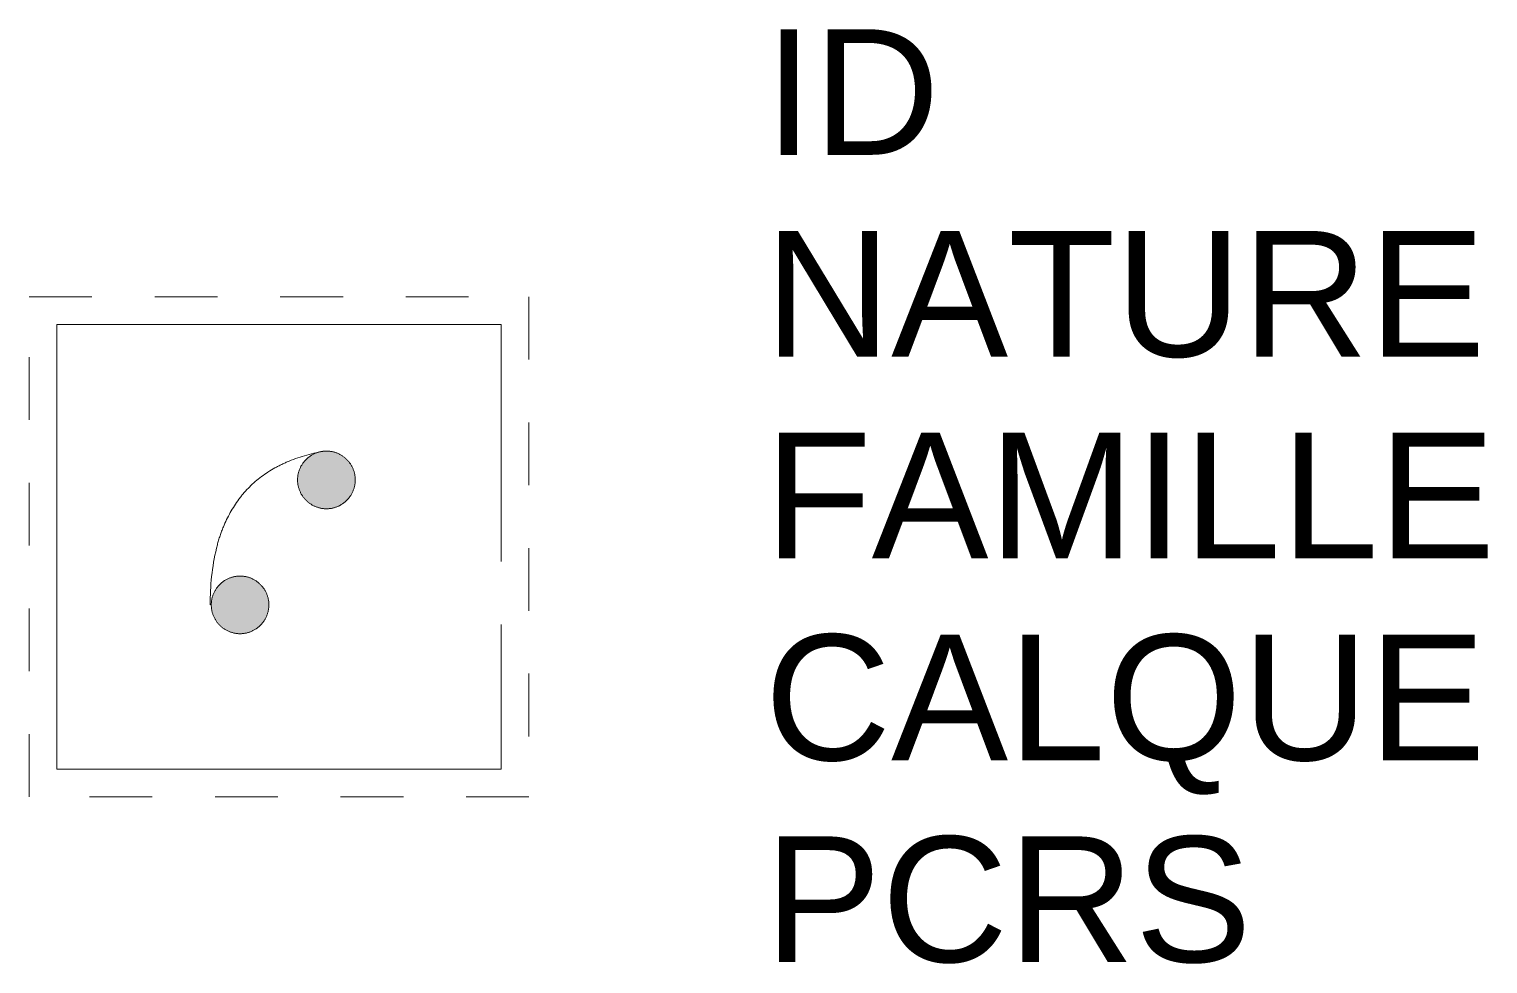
# Model space of a CAD drawing. Header units: metres. Extents: x 0 to 2.32, y -0.27 to 1.22.
import ezdxf

# ---------------------------------------------------------------- set-up
doc = ezdxf.new("R2010")
doc.units = ezdxf.units.M
doc.linetypes.add('Socle_Continu', pattern=[2.5, 2.5, 0])
doc.linetypes.add('Socle_Discontinu', pattern=[0.075, 0.05, -0.025])
doc.layers.add('TELEC_SCS', color=3, linetype='Socle_Continu', lineweight=13)
doc.styles.get("Standard").update_dxf_attribs({"font": 'arial.ttf'})

msp = doc.modelspace()

# ---------------------------------------------------------------- hatches: boundary and pattern name
at = {"layer": 'TELEC_SCS', "linetype": 'Socle_Continu'}
h = msp.add_hatch(color=256, dxfattribs=at)
edge = h.paths.add_edge_path()
edge.add_ellipse((0.4736, 0.5046), major_axis=(-0.0325, 0.0325), ratio=1, start_angle=-134.959, end_angle=45.041, ccw=False)
edge.add_ellipse((0.4736, 0.5046), major_axis=(0.0325, 0.0325), ratio=1, start_angle=135.041, end_angle=315.041, ccw=False)
h = msp.add_hatch(color=256, dxfattribs=at)
edge = h.paths.add_edge_path()
edge.add_ellipse((0.336, 0.3056), major_axis=(0.0324, 0.0324), ratio=1, start_angle=-44.959, end_angle=135.041, ccw=False)
edge.add_ellipse((0.336, 0.3056), major_axis=(0.0324, 0.0324), ratio=1, start_angle=135.041, end_angle=315.041, ccw=False)

# ---------------------------------------------------------------- linework, layer by layer
at = {"layer": 'TELEC_SCS', "linetype": 'Socle_Discontinu'}
msp.add_lwpolyline([(0, 0.7961), (0.7961, 0.7961), (0.7961, 0), (0, 0)], close=True, dxfattribs=at)
at = {"layer": 'TELEC_SCS', "linetype": 'Socle_Continu', "flags": 128}
msp.add_lwpolyline([(0.7518, 0.0442), (0.0442, 0.0442), (0.0442, 0.7518), (0.7518, 0.7518)], close=True, dxfattribs=at)
at = {"layer": 'TELEC_SCS', "linetype": 'Socle_Continu'}
for points in [[(0.4717, 0.5505, 0.060394), (0.414, 0.5344, 0.025244), (0.3914, 0.5236, 0.098491)], [(0.5195, 0.5046, 0.098311), (0.516, 0.5221, 0.098491), (0.506, 0.537, 0.098491), (0.4911, 0.547, 0.098491), (0.4736, 0.5505, 0.098491), (0.456, 0.547, 0.098491), (0.4411, 0.537, 0.098491), (0.4311, 0.5221, 0.098491), (0.4276, 0.5046, 0.000179), (0.4276, 0.5045, 0.098491)], [(0.3914, 0.5236, 0.070816), (0.3509, 0.4932, 0.035655), (0.3341, 0.4739, 0.098491)], [(0.4276, 0.5045, 0.098311), (0.4311, 0.487, 0.098491), (0.4411, 0.4721, 0.098491), (0.456, 0.4621, 0.098491), (0.4736, 0.4586, 0.098491), (0.4911, 0.4621, 0.098491), (0.506, 0.4721, 0.098491), (0.516, 0.487, 0.098491), (0.5195, 0.5046, 0.000179), (0.5195, 0.5046, 0.098491)], [(0.3341, 0.4739, 0.059478), (0.3094, 0.4298, 0.035459), (0.2998, 0.4012, 0.098491)], [(0.2998, 0.4012, 0.062521), (0.2885, 0.311, 0.003745), (0.2886, 0.3056, 0.098491)], [(0.3819, 0.3056, 0.098311), (0.3784, 0.3232, 0.098491), (0.3684, 0.338, 0.098491), (0.3535, 0.348, 0.098491), (0.336, 0.3515, 0.098491), (0.3184, 0.348, 0.098491), (0.3036, 0.338, 0.098491), (0.2936, 0.3232, 0.098491), (0.2901, 0.3056, 0.000179), (0.2901, 0.3056, 0.098491)], [(0.2901, 0.3056, 0.098311), (0.2936, 0.2881, 0.098491), (0.3036, 0.2732, 0.098491), (0.3184, 0.2632, 0.098491), (0.336, 0.2597, 0.098491), (0.3535, 0.2632, 0.098491), (0.3684, 0.2732, 0.098491), (0.3784, 0.2881, 0.098491), (0.3819, 0.3056, 0.000179), (0.3819, 0.3056, 0.098491)]]:
    msp.add_lwpolyline(points, format="xyb", dxfattribs=at)

# ---------------------------------------------------------------- texts
at = {"layer": 'TELEC_SCS', "linetype": 'Socle_Continu', "flags": 9}
for tag, p, s in [('ID', (1.1715, 1.0221), 'IP_0647'), ('NATURE', (1.1715, 0.7008), 'Cabine téléphonique'), ('FAMILLE', (1.1715, 0.3796), 'Télécommunication'), ('CALQUE', (1.1715, 0.0583), 'TELEC_SCS'), ('PCRS', (1.1715, -0.263), 'HabillageSymbole')]:
    msp.add_attdef(tag, p, s, height=0.2, dxfattribs=at)

doc.saveas('drawing.dxf')
